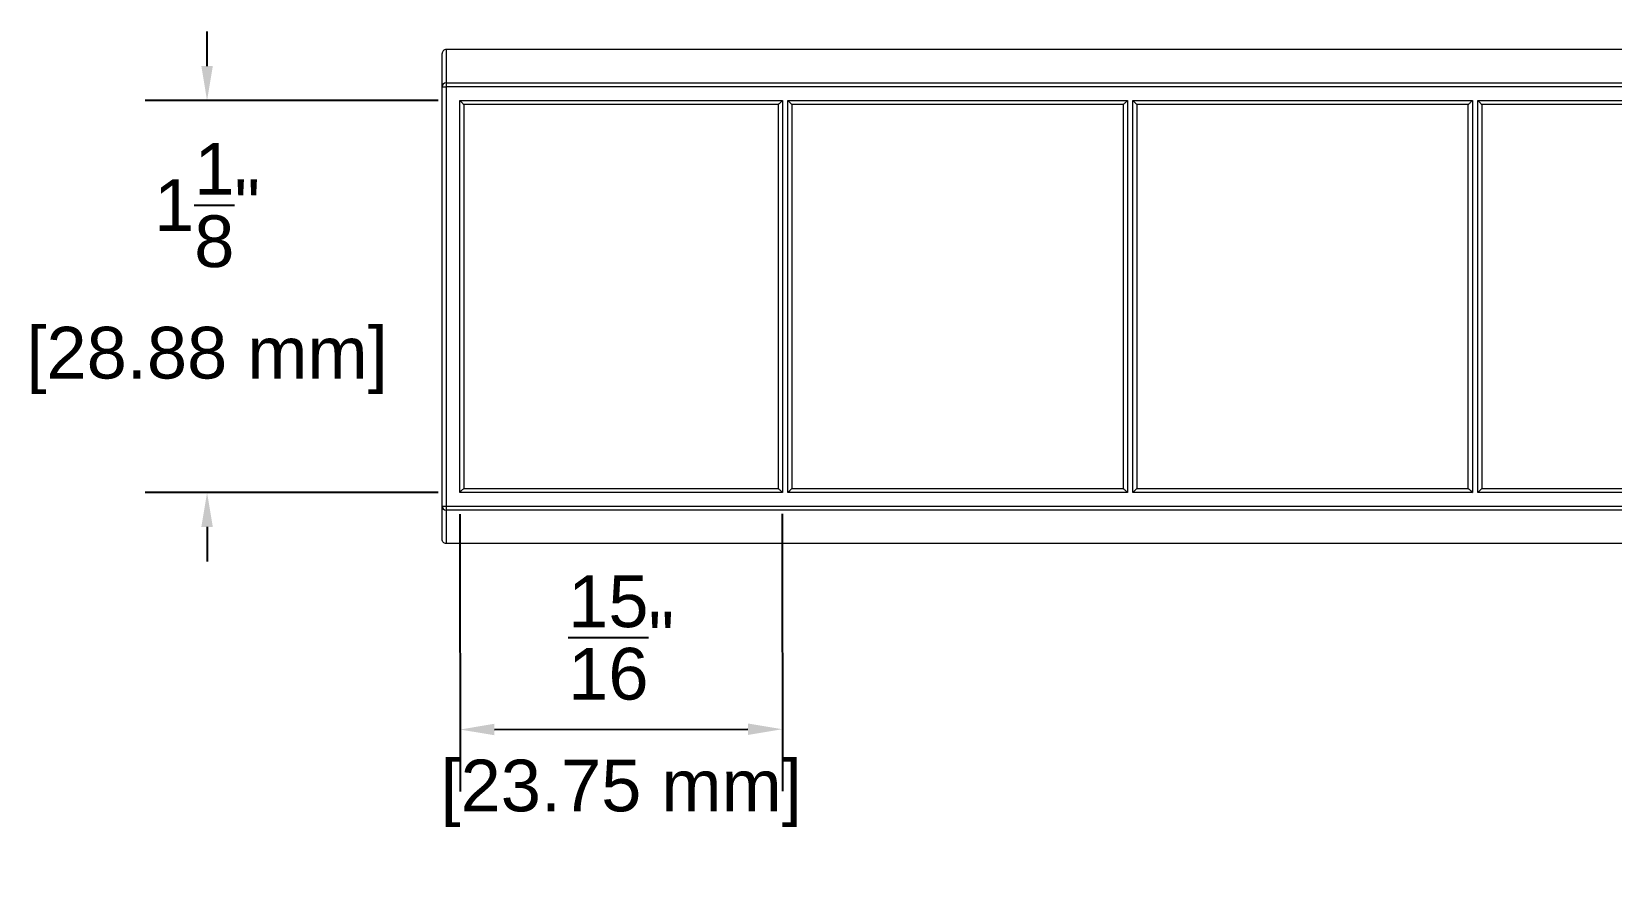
# Model space of a CAD drawing. Header units: inches. Extents: x -1.1 to 19.9, y -1 to 14.3.
# Drawn here: x 1.688 to 6.271, y 6.183 to 8.616 of the extents above; entities that cross this region are included whole.
import ezdxf

# ---------------------------------------------------------------- set-up
doc = ezdxf.new("R2010")
doc.units = ezdxf.units.IN
doc.header["$MEASUREMENT"] = 0
doc.layers.get('Defpoints').update_dxf_attribs({"color": 1})
doc.layers.add('Symmetric', color=7, linetype='Continuous')
doc.styles.get("Standard").update_dxf_attribs({"font": 'Arial.ttf'})
doc.dimstyles.new('.1 DIM', dxfattribs={"dimscale": 0, "dimtxt": 0.15, "dimasz": 0.1, "dimexe": 0.18, "dimexo": 0.0625, "dimgap": 0.09, "dimtad": 0, "dimtih": 1, "dimtoh": 1, "dimdec": 5, "dimzin": 0, "dimdsep": 46, "dimlunit": 4, "dimtxsty": 'Standard', "dimcen": 0.09, "dimadec": 0, "dimazin": 0, "dimtfac": 1, "dimtdec": 5, "dimtofl": 0, "dimtmove": 0, "dimatfit": 3, "dimfxl": 1, "dimtolj": 1, "dimtzin": 0, "dimarcsym": 0})

# ---------------------------------------------------------------- blocks, each defined once
blk = doc.blocks.new('*D26')
at = {"layer": 'Defpoints', "color": 0, "lineweight": -2, "transparency": 16777216}
for p, q in [((2.1966, 8.516), (2.1966, 8.616)), ((2.8671, 8.416), (2.0166, 8.416)), ((2.8671, 7.2789), (2.0166, 7.2789)), ((2.1966, 7.1789), (2.1966, 7.0789))]:
    blk.add_line(p, q, dxfattribs=at)
at = {"layer": 'Defpoints', "color": 0, "transparency": 16777216}
for p in [(2.9296, 8.416), (2.1966, 7.2789), (2.9296, 7.2789)]:
    blk.add_point(p, dxfattribs=at)
for points in [[(2.18, 8.516), (2.2133, 8.516), (2.1966, 8.416)], [(2.18, 7.1789), (2.2133, 7.1789), (2.1966, 7.2789)]]:
    blk.add_solid(points, dxfattribs=at)
at = {"layer": 'Defpoints', "color": 0, "transparency": 16777216, "char_height": 0.15, "attachment_point": 5}
for s, insert in [('\\A1;1{\\H1x;\\S1/8;}"', (2.1966, 8.1129)), ('\\A1;[28.88 mm]', (2.1966, 7.662))]:
    blk.add_mtext(s, dxfattribs=dict(at, insert=insert))
blk = doc.blocks.new('*D27')
at = {"layer": 'Defpoints', "color": 0, "lineweight": -2, "transparency": 16777216}
for p, q in [((2.9297, 7.2164), (2.9306, 6.4113)), ((3.8649, 7.2174), (3.8658, 6.4123)), ((3.0304, 6.5914), (3.7656, 6.5922))]:
    blk.add_line(p, q, dxfattribs=at)
at = {"layer": 'Defpoints', "color": 0, "transparency": 16777216}
for p in [(2.9296, 7.2789), (3.8648, 7.2799), (3.8656, 6.5923)]:
    blk.add_point(p, dxfattribs=at)
for points in [[(3.0304, 6.6081), (3.0304, 6.5748), (2.9304, 6.5913)], [(3.7656, 6.6089), (3.7656, 6.5756), (3.8656, 6.5923)]]:
    blk.add_solid(points, dxfattribs=at)
at = {"layer": 'Defpoints', "color": 0, "transparency": 16777216, "char_height": 0.15, "attachment_point": 5}
for s, insert in [('\\A1;{\\H1x;\\S15/16;}"', (3.398, 6.8583)), ('\\A1;[23.75 mm]', (3.398, 6.4064))]:
    blk.add_mtext(s, dxfattribs=dict(at, insert=insert))

msp = doc.modelspace()

# ---------------------------------------------------------------- linework, layer by layer
at = {"layer": 'Symmetric', "linetype": 'Continuous', "lineweight": 15}
for p, q in [((2.878462, 8.45541), (2.878462, 8.552172)), ((2.890273, 8.563983), (2.890273, 8.467221)), ((14.866651, 8.563983), (2.890273, 8.563983)), ((2.878462, 7.239485), (2.878462, 8.45541)), ((2.878462, 8.45541), (2.890273, 8.45541)), ((2.890273, 8.467221), (14.866651, 8.467221)), ((2.890273, 8.467221), (2.890273, 8.45541)), ((2.890273, 8.45541), (2.890273, 7.239485)), ((14.866651, 8.45541), (2.890273, 8.45541)), ((2.929643, 8.41604), (3.865863, 8.41604)), ((2.929643, 7.278855), (2.929643, 8.41604)), ((2.941454, 8.404229), (2.941454, 7.290666)), ((3.854053, 8.404229), (2.941454, 8.404229)), ((3.854053, 7.290666), (3.854053, 8.404229)), ((3.865863, 8.41604), (3.865863, 7.278855)), ((3.881612, 7.278855), (3.881612, 8.41604)), ((3.881612, 8.41604), (4.866651, 8.41604)), ((3.893423, 8.404229), (3.893423, 7.290666)), ((4.85484, 8.404229), (3.893423, 8.404229)), ((4.85484, 7.290666), (4.85484, 8.404229)), ((4.866651, 8.41604), (4.866651, 7.278855)), ((4.882399, 7.278855), (4.882399, 8.41604)), ((4.882399, 8.41604), (5.867438, 8.41604)), ((4.89421, 8.404229), (4.89421, 7.290666)), ((5.855627, 8.404229), (4.89421, 8.404229)), ((5.855627, 7.290666), (5.855627, 8.404229)), ((5.867438, 8.41604), (5.867438, 7.278855)), ((5.883186, 7.278855), (5.883186, 8.41604)), ((5.883186, 8.41604), (6.868226, 8.41604)), ((5.894998, 8.404229), (5.894998, 7.290666)), ((6.856415, 8.404229), (5.894998, 8.404229)), ((2.941454, 7.290666), (3.854053, 7.290666)), ((3.893423, 7.290666), (4.85484, 7.290666)), ((4.89421, 7.290666), (5.855627, 7.290666)), ((5.894998, 7.290666), (6.856415, 7.290666)), ((3.865863, 7.278855), (2.929643, 7.278855)), ((4.866651, 7.278855), (3.881612, 7.278855)), ((5.867438, 7.278855), (4.882399, 7.278855)), ((6.868226, 7.278855), (5.883186, 7.278855)), ((2.878462, 7.239485), (2.890273, 7.239485)), ((2.878462, 7.142723), (2.878462, 7.239485)), ((2.890273, 7.239485), (14.866651, 7.239485)), ((2.890273, 7.239485), (2.890273, 7.227674)), ((14.866651, 7.227674), (2.890273, 7.227674)), ((2.890273, 7.227674), (2.890273, 7.130912)), ((14.866651, 7.130912), (2.890273, 7.130912))]:
    msp.add_line(p, q, dxfattribs=at)
at = {"layer": 'Symmetric', "linetype": 'Continuous', "lineweight": 15, "flags": 128}
for points in [[(2.929643, 8.41604), (2.931694, 8.413989), (2.933682, 8.412), (2.935549, 8.410134), (2.937235, 8.408448), (2.938691, 8.406992), (2.939872, 8.405811), (2.940742, 8.404941), (2.941274, 8.404408), (2.941454, 8.404229)], [(3.854053, 8.404229), (3.854232, 8.404408), (3.854765, 8.404941), (3.855635, 8.405811), (3.856816, 8.406992), (3.858271, 8.408448), (3.859958, 8.410134), (3.861824, 8.412), (3.863812, 8.413989), (3.865863, 8.41604)], [(3.881612, 8.41604), (3.883663, 8.413989), (3.885651, 8.412), (3.887517, 8.410134), (3.889204, 8.408448), (3.890659, 8.406992), (3.89184, 8.405811), (3.89271, 8.404941), (3.893243, 8.404408), (3.893423, 8.404229)], [(4.866651, 8.41604), (4.8646, 8.413989), (4.862611, 8.412), (4.860745, 8.410134), (4.859059, 8.408448), (4.857603, 8.406992), (4.856422, 8.405811), (4.855552, 8.404941), (4.855019, 8.404408), (4.85484, 8.404229)], [(4.882399, 8.41604), (4.88445, 8.413989), (4.886439, 8.412), (4.888304, 8.410134), (4.889991, 8.408448), (4.891447, 8.406992), (4.892627, 8.405811), (4.893498, 8.404941), (4.89403, 8.404408), (4.89421, 8.404229)], [(5.867438, 8.41604), (5.865387, 8.413989), (5.863399, 8.412), (5.861533, 8.410134), (5.859846, 8.408448), (5.858391, 8.406992), (5.85721, 8.405811), (5.85634, 8.404941), (5.855807, 8.404408), (5.855627, 8.404229)], [(5.883186, 8.41604), (5.885237, 8.413989), (5.887226, 8.412), (5.889092, 8.410134), (5.890778, 8.408448), (5.892234, 8.406992), (5.893415, 8.405811), (5.894285, 8.404941), (5.894818, 8.404408), (5.894998, 8.404229)], [(2.929643, 7.278855), (2.931947, 7.281159), (2.934163, 7.283375), (2.936205, 7.285417), (2.937995, 7.287206), (2.939463, 7.288675), (2.940555, 7.289767), (2.941227, 7.290439), (2.941454, 7.290666)], [(3.854053, 7.290666), (3.854232, 7.290486), (3.854765, 7.289953), (3.855635, 7.289083), (3.856816, 7.287902), (3.858271, 7.286447), (3.859958, 7.28476), (3.861824, 7.282894), (3.863812, 7.280906), (3.865863, 7.278855)], [(3.893423, 7.290666), (3.893196, 7.290439), (3.892523, 7.289767), (3.891432, 7.288675), (3.889963, 7.287206), (3.888173, 7.285417), (3.886131, 7.283375), (3.883916, 7.281159), (3.881612, 7.278855)], [(4.85484, 7.290666), (4.855019, 7.290486), (4.855552, 7.289953), (4.856422, 7.289083), (4.857603, 7.287902), (4.859059, 7.286447), (4.860745, 7.28476), (4.862611, 7.282894), (4.8646, 7.280906), (4.866651, 7.278855)], [(4.89421, 7.290666), (4.893983, 7.290439), (4.893311, 7.289767), (4.892219, 7.288675), (4.89075, 7.287206), (4.888961, 7.285417), (4.886919, 7.283375), (4.884703, 7.281159), (4.882399, 7.278855)], [(5.855627, 7.290666), (5.855854, 7.290439), (5.856526, 7.289767), (5.857618, 7.288675), (5.859087, 7.287206), (5.860876, 7.285417), (5.862918, 7.283375), (5.865134, 7.281159), (5.867438, 7.278855)], [(5.894998, 7.290666), (5.89477, 7.290439), (5.894098, 7.289767), (5.893007, 7.288675), (5.891538, 7.287206), (5.889748, 7.285417), (5.887706, 7.283375), (5.885491, 7.281159), (5.883186, 7.278855)]]:
    msp.add_lwpolyline(points, dxfattribs=at)
at = {"layer": 'Symmetric', "linetype": 'Continuous', "lineweight": 15}
for centre, start, end in [((2.890273, 8.45541), 90, 180), ((2.890273, 7.239485), 180, 270)]:
    msp.add_arc(centre, 0.011811, start, end, dxfattribs=at)
for points in [[(2.890273, 8.563983), (2.887126, 8.563983), (2.884055, 8.562675), (2.879719, 8.558304), (2.878462, 8.55522), (2.878462, 8.552172)], [(2.890273, 7.130912), (2.887126, 7.130912), (2.884055, 7.132219), (2.879719, 7.136591), (2.878462, 7.139675), (2.878462, 7.142723)]]:
    msp.add_open_spline(points, degree=3, knots=[0, 0, 0, 0, 0.5, 0.5, 1, 1, 1, 1], dxfattribs=at)

# ---------------------------------------------------------------- dimensions: what is measured, and where the dimension line sits
at = {"layer": 'Defpoints'}
dim = msp.add_linear_dim(base=(2.1966418, 7.2788546), p1=(2.9296433, 8.4160397), p2=(2.9296433, 7.2788546), angle=90, dimstyle='.1 DIM', override={"dimscale": 1, "dimpost": '\\X'}, dxfattribs=at)
dim.commit()
dim.dimension.update_dxf_attribs({"geometry": '*D26', "text_midpoint": (2.1966418, 7.8474472)})
dim = msp.add_linear_dim(base=(3.865592, 6.592337), p1=(2.929643, 7.278855), p2=(3.864838, 7.27988), angle=0.062827, dimstyle='.1 DIM', override={"dimscale": 1, "dimpost": '\\X'}, dxfattribs=at)
dim.commit()
dim.dimension.update_dxf_attribs({"geometry": '*D27', "text_midpoint": (3.397994, 6.591824), "dimtype": 161})

doc.saveas('drawing.dxf')
